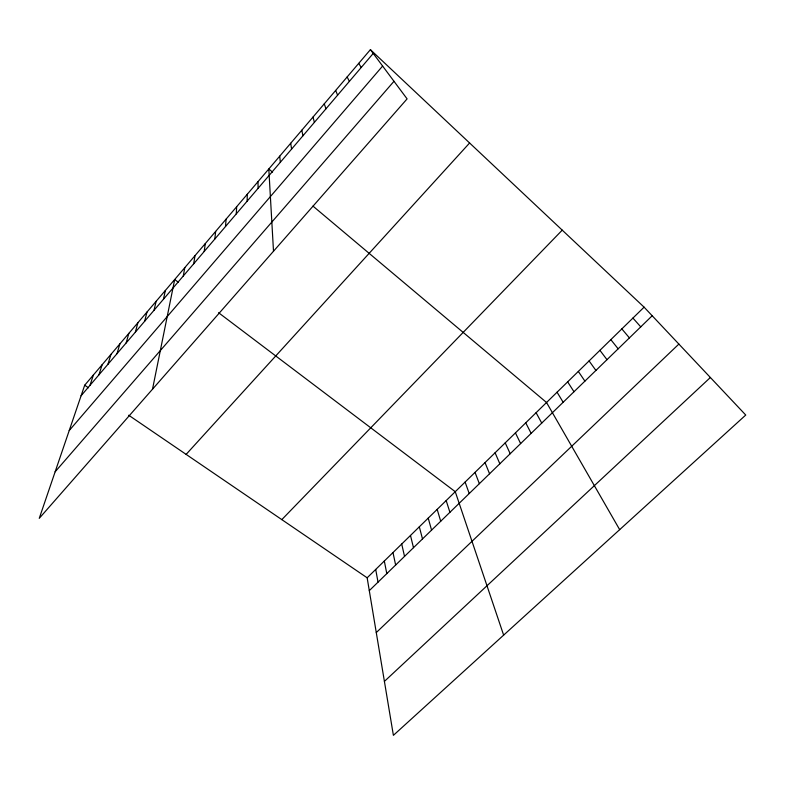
<?xml version="1.0" encoding="UTF-8"?>
<svg xmlns="http://www.w3.org/2000/svg" width="785" height="785" viewBox="0 0 785 785"><rect width="100%" height="100%" fill="white"/><g stroke="black" fill="none" stroke-linecap="round" stroke-linejoin="round"><path stroke-width="1.18" d="M247.147 201.166L247.275 194.258M236.275 213.903L236.648 206.749M225.491 226.531L226.109 219.123M214.805 239.062L215.649 231.408M204.208 251.475L205.287 243.585M193.699 263.789L195.004 255.655M183.288 275.996L184.799 267.636M152.516 389.183L174.692 279.519L178.44 282.355M163.447 299.242L165.38 290.45M154.017 310.301L156.146 301.293M144.656 321.261L146.981 312.057M135.363 332.153L137.885 322.743M126.15 342.947L128.848 333.35M117.004 353.672L119.889 343.879M107.928 364.309L110.989 354.329M98.91 374.867L102.158 364.701M89.971 385.347L93.395 375.004M84.692 385.219L39.25 518.345L407.101 98.89L370.402 49.651L84.692 385.219L88.46 387.79M81.09 395.748L373.218 53.429M69.227 430.533L382.619 66.048M55.146 471.785L393.982 81.297M186.133 454.387L469.607 142.988M281.815 519.621L562.237 230.142M367.154 577.799L644.092 307.161L745.75 415.039L393.393 735.349L367.154 577.799L128.691 415.226M369.293 590.634L652.188 315.756M376.28 632.573L678.878 344.075M384.405 681.39L710.376 377.497M218.564 312.705L455.261 491.704L503.636 635.124M272.542 172.111L268.804 168.971L273.504 251.22M312.97 206.102L546.537 402.499L619.669 529.649M370.402 49.651L644.092 307.161M632.926 318.072L640.756 326.864M621.838 328.905L629.413 337.884M610.838 339.66L618.158 348.825M599.917 350.326L606.991 359.677M589.084 360.923L595.913 370.441M578.329 371.433L584.913 381.127M567.653 381.863L573.992 391.735M358.716 63.369L361.237 67.461M557.056 392.215L563.159 402.263M536.096 412.704L541.738 423.076M525.734 422.83L531.151 433.369M347.137 76.979L349.374 81.365M515.441 432.888L520.632 443.584M505.226 442.868L510.201 453.72M495.09 452.778L499.849 463.788M335.656 90.461L337.609 95.152M485.022 462.61L489.565 473.777M475.033 472.384L479.36 483.688M465.112 482.078L469.224 493.529M324.274 103.826L325.952 108.821M446.184 500.575L449.913 512.301M437.176 509.377L440.709 521.24M428.217 518.129L431.573 530.12M312.989 117.083L314.392 122.362M419.327 526.823L422.497 538.932M410.486 535.458L413.489 547.694M401.714 544.034L404.53 556.398M392.991 552.562L395.63 565.043M301.803 130.222L302.941 135.776M384.326 561.03L386.799 573.629M375.711 569.439L378.017 582.166M290.705 143.253L291.588 149.081M279.715 156.166L280.333 162.279M258 181.669L258.108 188.312"/></g></svg>
